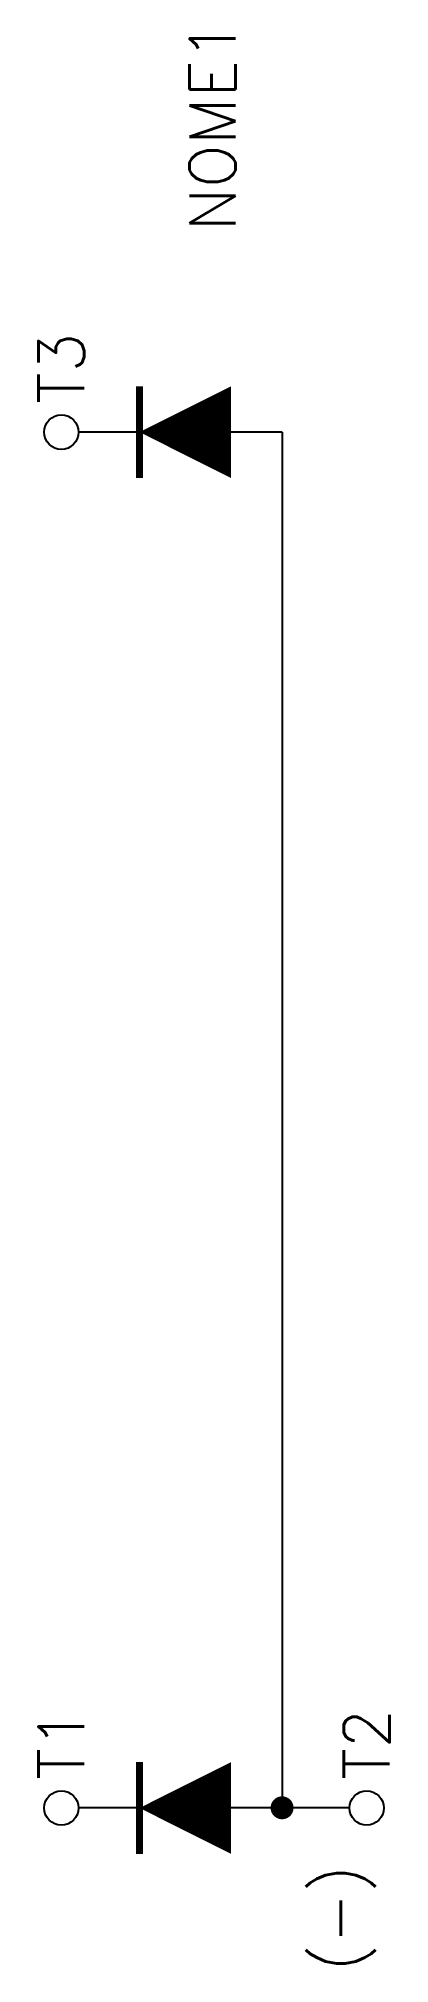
# Model space of a CAD drawing. Header units: millimetres. Extents: x 1399.8 to 1415.1, y 937.4 to 1021.4.
import ezdxf
from ezdxf.enums import TextEntityAlignment as Align

# ---------------------------------------------------------------- set-up
doc = ezdxf.new("R2010")
doc.units = ezdxf.units.MM
doc.styles.add('ROMANS', font='ROMANS', dxfattribs={"height": 0.2})

# ---------------------------------------------------------------- blocks, each defined once
blk = doc.blocks.new('CON2')
at = {"const_width": 0.5}
blk.add_lwpolyline([(-0.25, 0, 1), (0.25, 0, 1)], format="xyb", close=True, dxfattribs=at)

msp = doc.modelspace()

# ---------------------------------------------------------------- linework, layer by layer
at = {"color": 0}
for p, q in [((1410.426, 1004.186), (1401.543, 1004.186)), ((1413.366, 944.186), (1401.543, 944.186))]:
    msp.add_line(p, q, dxfattribs=at)
msp.add_line((1410.426, 1004.186), (1410.426, 944.195))
at = {"color": 5}
for points in [[(1404.203, 1004.186, 0, 4, 0), (1408.203, 1004.186, 4, 4, 0)], [(1404.203, 944.186, 0, 4, 0), (1408.203, 944.186, 4, 4, 0)]]:
    msp.add_lwpolyline(points, format="xyseb", dxfattribs=at)
at = {"color": 5, "const_width": 0.3}
for points in [[(1404.203, 1006.186), (1404.203, 1002.186)], [(1404.203, 946.186), (1404.203, 942.186)]]:
    msp.add_lwpolyline(points, dxfattribs=at)
for centre in [(1400.793, 1004.186), (1400.793, 944.186), (1414.116, 944.186)]:
    msp.add_circle(centre, 0.75)

# ---------------------------------------------------------------- block references
at = {"rotation": 90}
msp.add_blockref('CON2', (1410.426, 944.195), dxfattribs=at)

# ---------------------------------------------------------------- texts
at = {"style": 'ROMANS'}
msp.add_text('(-)', height=2, rotation=90, dxfattribs=at).set_placement((1412.842, 941.69), align=Align.MIDDLE_RIGHT)
at = {"lineweight": -3, "style": 'ROMANS'}
for tag, p in [('NOME1', (1407.389, 1012.953)), ('T3', (1400.793, 1005.421)), ('T2', (1414.116, 945.421)), ('T1', (1400.793, 945.421))]:
    msp.add_attdef(tag, text='', height=2, rotation=90, dxfattribs=at).set_placement(p, align=Align.MIDDLE_LEFT)

doc.saveas('drawing.dxf')
